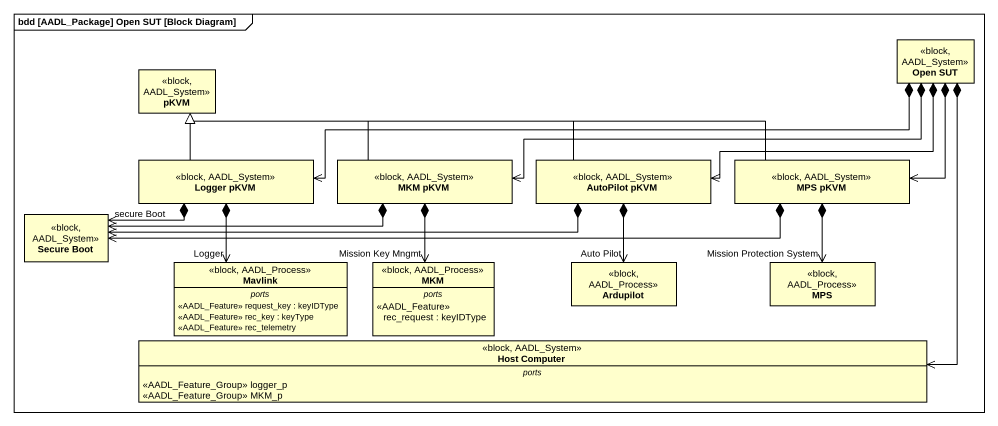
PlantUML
@startuml
mainframe bdd [AADL_Package] Open SUT [Block Diagram]
hide circle
hide empty members
class "Open SUT" as Open_SUT <<block, AADL_System>>
class pKVM <<block, AADL_System>>
class "Logger pKVM" as Logger_pKVM <<block, AADL_System>>
class "MKM pKVM" as MKM_pKVM <<block, AADL_System>>
class "AutoPilot pKVM" as AutoPilot_pKVM <<block, AADL_System>>
class "MPS pKVM" as MPS_pKVM <<block, AADL_System>>
class "Secure Boot" as Secure_Boot <<block, AADL_System>>
class Mavlink <<block, AADL_Process>> {
  -- ports --
  <<AADL_Feature>> request_key : keyIDType
  <<AADL_Feature>> rec_key : keyType
  <<AADL_Feature>> rec_telemetry
}
class MKM <<block, AADL_Process>> {
  -- ports --
  <<AADL_Feature>> rec_request : keyIDType
}
class Ardupilot <<block, AADL_Process>>
class MPS <<block, AADL_Process>>
class "Host Computer" as Host_Computer <<block, AADL_System>> {
  -- ports --
  <<AADL_Feature_Group>> logger_p
  <<AADL_Feature_Group>> MKM_p
}
Open_SUT *-left-> Logger_pKVM
Open_SUT *-left-> MKM_pKVM
Open_SUT *-left-> AutoPilot_pKVM
Open_SUT *--> MPS_pKVM
Open_SUT *--> Host_Computer
Logger_pKVM -up-|> pKVM
Logger_pKVM *-left-> "secure Boot" Secure_Boot
Logger_pKVM *--> "Logger" Mavlink
MKM_pKVM -left-|> pKVM
MKM_pKVM *-left-> Secure_Boot
MKM_pKVM *--> "Mission Key Mngmt" MKM
AutoPilot_pKVM -left-|> pKVM
AutoPilot_pKVM *-left-> Secure_Boot
AutoPilot_pKVM *--> "Auto Pilot" Ardupilot
MPS_pKVM -left-|> pKVM
MPS_pKVM *-left-> Secure_Boot
MPS_pKVM *--> "Mission Protection System" MPS
@enduml
